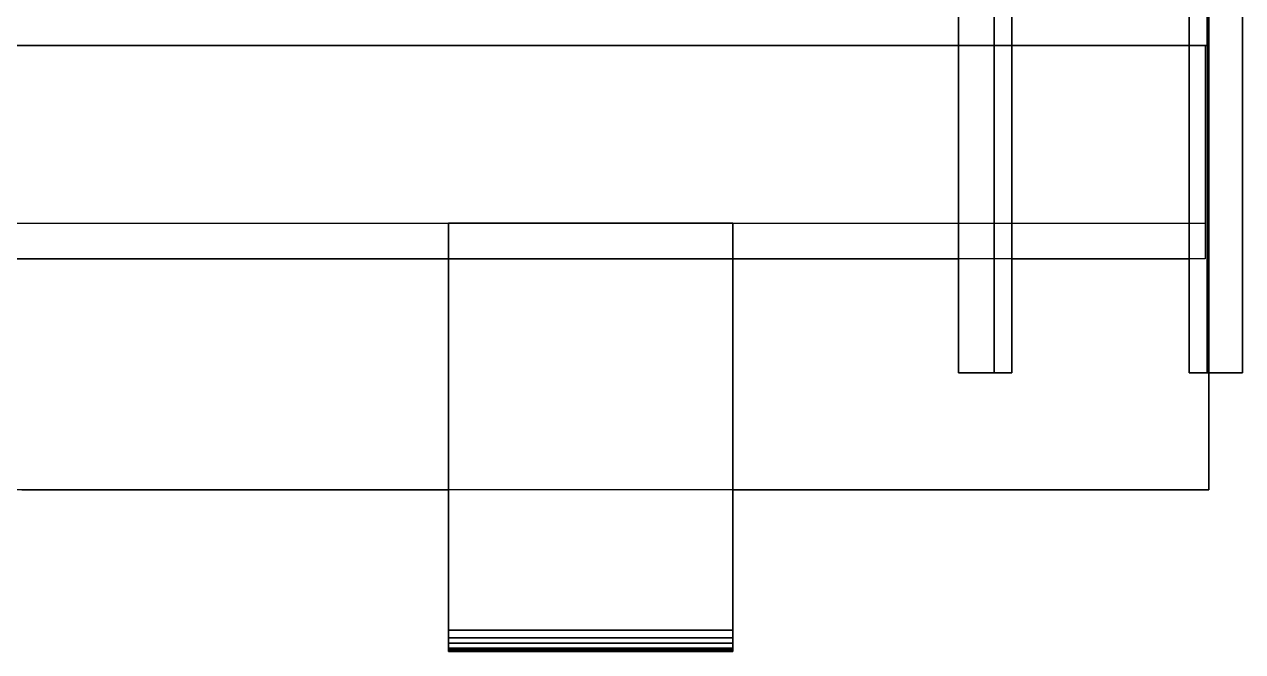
# Model space of a CAD drawing. Extents: x -19 to 904, y -1167 to 74.
# Drawn here: x 341.7 to 684.5, y -1165.5 to -989.1 of the extents above; entities that cross this region are included whole.
import ezdxf

# ---------------------------------------------------------------- set-up
doc = ezdxf.new("R2010")
doc.units = 0
for name, color, linetype in [('PQ_200_2D', 1, 'Continuous'), ('PQ_200_3D', 1, 'Continuous'), ('PQ_204_2D', 7, 'Continuous'), ('PQ_204_3D', 7, 'Continuous')]:
    doc.layers.add(name, color=color, linetype=linetype)

msp = doc.modelspace()

# ---------------------------------------------------------------- linework, layer by layer
at = {"layer": 'PQ_200_2D'}
for p, q in [((684.5, -1087.1), (684.5, -820.4)), ((675, -1120), (675, -1087.1)), ((675, -1087.1), (684.5, -1087.1)), ((341, -1120), (461, -1120)), ((461, -1120), (461, -1165.54)), ((541, -1165.54), (541, -1120)), ((541, -1120), (675, -1120)), ((461, -1165.54), (541, -1165.54))]:
    msp.add_line(p, q, dxfattribs=at)
at = {"layer": 'PQ_200_3D'}
for points in [[(210, -1120), (210, 0), (675, 0), (675, -1120)], [(210, -995, 65), (675, -995, 65), (675, 0, 65), (210, 0, 65)], [(675, -1120), (675, 0), (675, 0, 65), (675, -1120, 65)], [(210, -995, 65), (211, -995, 60), (674, -995, 60), (675, -995, 65)], [(211, -995, 60), (674, -995, 60), (674, -1055, 50), (211, -1055, 50)]]:
    msp.add_3dface(points, dxfattribs=at)
for points, invisible_edges in [([(211, -1045, 51.53), (211, -1045), (674, -1045), (674, -1045, 51.53)], 8), ([(604.55, -1087.1, 275.41), (614.55, -1087.1, 275.41), (619.55, -1087.1, 265.41), (619.55, -1087.1, 240.41)], 8), ([(604.55, -1087.1, 275.41), (619.55, -1087.1, 240.41), (604.55, -1087.1, 240.41)], 1), ([(684.5, -1087.1, 275.41), (674.5, -1087.1, 275.41), (669.5, -1087.1, 265.41), (669.5, -1087.1, 240.41)], 8), ([(684.5, -1087.1, 275.41), (669.5, -1087.1, 240.41), (684.5, -1087.1, 240.41)], 1)]:
    msp.add_3dface(points, dxfattribs=dict(at, invisible_edges=invisible_edges))
at = {"layer": 'PQ_204_2D'}
for p, q in [((604.55, -1087.1), (604.55, -820.4)), ((614.55, -1087.1), (614.55, -820.4)), ((619.55, -820.4), (619.55, -1087.1)), ((669.5, -820), (669.5, -1087.1)), ((674.5, -1087.1), (674.5, -820)), ((280.45, -995), (604.55, -995)), ((669.5, -995), (619.55, -995)), ((280.45, -1055), (604.55, -1055)), ((461, -1055), (461, -1120)), ((541, -1120), (541, -1055)), ((619.55, -1055), (669.5, -1055)), ((619.55, -1087.1), (604.55, -1087.1)), ((669.5, -1087.1), (675, -1087.1))]:
    msp.add_line(p, q, dxfattribs=at)
at = {"layer": 'PQ_204_3D'}
for points in [[(461, -1161.66, 23.92), (461, -1045, 49.45), (541, -1045, 49.45), (541, -1161.66, 23.92)], [(461, -1045, 49.45), (461, -1045, 19.59), (541, -1045, 19.59), (541, -1045, 49.45)], [(461, -1045, 19.59), (461, -1159.54, 8.51), (541, -1159.54, 8.51), (541, -1045, 19.59)], [(461, -1165, 13), (461, -1165.54, 18.56), (541, -1165.54, 18.56), (541, -1165, 13)]]:
    msp.add_3dface(points, dxfattribs=at)
for points, invisible_edges in [([(461, -1045, 49.45), (461, -1045, 19.59), (461, -1159.54, 8.51), (461, -1161.66, 23.92)], 4), ([(541, -1045, 49.45), (541, -1045, 19.59), (541, -1159.54, 8.51), (541, -1161.66, 23.92)], 4), ([(461, -1159.54, 8.51), (461, -1160.85, 8.55), (541, -1160.85, 8.55), (541, -1159.54, 8.51)], 2), ([(461, -1161.66, 23.92), (461, -1162.79, 23.52), (461, -1160.85, 8.55), (461, -1159.54, 8.51)], 10), ([(461, -1160.85, 8.55), (461, -1162.09, 8.93), (541, -1162.09, 8.93), (541, -1160.85, 8.55)], 10), ([(461, -1162.79, 23.52), (461, -1163.79, 22.86), (461, -1162.09, 8.93), (461, -1160.85, 8.55)], 10), ([(461, -1162.79, 23.52), (461, -1161.66, 23.92), (541, -1161.66, 23.92), (541, -1162.79, 23.52)], 8), ([(461, -1162.09, 8.93), (461, -1163.2, 9.62), (541, -1163.2, 9.62), (541, -1162.09, 8.93)], 8), ([(461, -1163.79, 22.86), (461, -1164.61, 21.97), (461, -1163.2, 9.62), (461, -1162.09, 8.93)], 10), ([(541, -1161.66, 23.92), (541, -1162.79, 23.52), (541, -1160.85, 8.55), (541, -1159.54, 8.51)], 10), ([(541, -1162.79, 23.52), (541, -1163.79, 22.86), (541, -1162.09, 8.93), (541, -1160.85, 8.55)], 10), ([(541, -1163.79, 22.86), (541, -1164.61, 21.97), (541, -1163.2, 9.62), (541, -1162.09, 8.93)], 10), ([(461, -1163.79, 22.86), (461, -1162.79, 23.52), (541, -1162.79, 23.52), (541, -1163.79, 22.86)], 10), ([(461, -1163.2, 9.62), (461, -1164.09, 10.58), (541, -1164.09, 10.58), (541, -1163.2, 9.62)], 2), ([(461, -1164.61, 21.97), (461, -1165.19, 20.92), (461, -1164.09, 10.58), (461, -1163.2, 9.62)], 10), ([(461, -1164.61, 21.97), (461, -1163.79, 22.86), (541, -1163.79, 22.86), (541, -1164.61, 21.97)], 2), ([(461, -1164.09, 10.58), (461, -1164.71, 11.73), (541, -1164.71, 11.73), (541, -1164.09, 10.58)], 10), ([(461, -1165.19, 20.92), (461, -1165.51, 19.76), (461, -1164.71, 11.73), (461, -1164.09, 10.58)], 10), ([(461, -1165.19, 20.92), (461, -1164.61, 21.97), (541, -1164.61, 21.97), (541, -1165.19, 20.92)], 8), ([(461, -1164.71, 11.73), (461, -1165, 13), (541, -1165, 13), (541, -1164.71, 11.73)], 8), ([(461, -1165.51, 19.76), (461, -1165.54, 18.56), (461, -1165, 13), (461, -1164.71, 11.73)], 8), ([(461, -1165.51, 19.76), (461, -1165.19, 20.92), (541, -1165.19, 20.92), (541, -1165.51, 19.76)], 10), ([(461, -1165.54, 18.56), (461, -1165.51, 19.76), (541, -1165.51, 19.76), (541, -1165.54, 18.56)], 2), ([(541, -1164.61, 21.97), (541, -1165.19, 20.92), (541, -1164.09, 10.58), (541, -1163.2, 9.62)], 10), ([(541, -1165.19, 20.92), (541, -1165.51, 19.76), (541, -1164.71, 11.73), (541, -1164.09, 10.58)], 10), ([(541, -1165.51, 19.76), (541, -1165.54, 18.56), (541, -1165, 13), (541, -1164.71, 11.73)], 8)]:
    msp.add_3dface(points, dxfattribs=dict(at, invisible_edges=invisible_edges))

# ---------------------------------------------------------------- meshes
at = {"layer": 'PQ_200_3D'}
mesh = msp.add_polymesh((2, 5), dxfattribs=dict(at, n_close=True))
for k, corner in enumerate([(619.55, -1087.1, 240.41), (619.55, -1087.1, 265.41), (614.55, -1087.1, 275.41), (604.55, -1087.1, 275.41), (604.55, -1087.1, 240.41), (619.55, -782.1, 240.41), (619.55, -782.1, 265.41), (614.55, -782.1, 275.41), (604.55, -782.1, 275.41), (604.55, -782.1, 240.41)]):
    mesh.set_mesh_vertex(divmod(k, 5), corner)
mesh = msp.add_polymesh((2, 5), dxfattribs=dict(at, n_close=True))
for k, corner in enumerate([(684.5, -1087.1, 240.41), (684.5, -1087.1, 275.41), (674.5, -1087.1, 275.41), (669.5, -1087.1, 265.41), (669.5, -1087.1, 240.41), (684.5, -782.1, 240.41), (684.5, -782.1, 275.41), (674.5, -782.1, 275.41), (669.5, -782.1, 265.41), (669.5, -782.1, 240.41)]):
    mesh.set_mesh_vertex(divmod(k, 5), corner)

doc.saveas('drawing.dxf')
